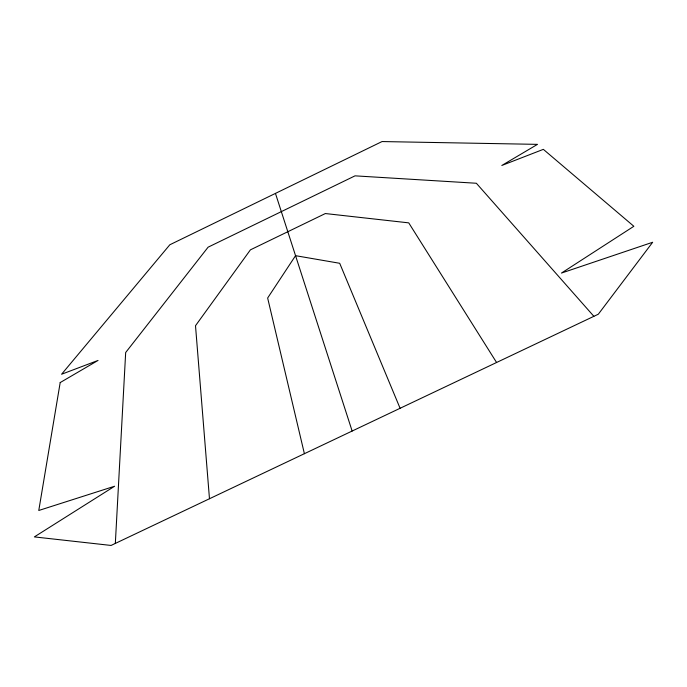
<?xml version="1.0" encoding="UTF-8"?>
<svg xmlns="http://www.w3.org/2000/svg" width="687" height="687" viewBox="0 0 687 687"><rect width="100%" height="100%" fill="white"/><g stroke="black" fill="none" stroke-linecap="round" stroke-linejoin="round"><path stroke-width="1.03" d="M115.33 543.426L125.669 352.517L208.101 247.183L355.033 175.846L476.366 183.257L593.869 316.321M496.581 362.496L408.739 222.863L325.346 213.545L250.412 249.845L195.503 325.715L209.475 498.745M400.092 408.284L339.696 263.284L295.547 255.676L267.647 298.012L304.393 453.703M275.453 193.399L352.139 431.041M60.19 382.573L38.773 510.484L114.617 486.233L34.35 536.908L111.071 545.444L598.308 314.217L652.65 242.271L561.451 273.065L633.852 226.289L543.348 149.354L501.811 165.473L537.483 144.364L382.041 141.556L169.826 244.77L61.581 374.243L98.035 360.443L60.19 382.573"/></g></svg>
